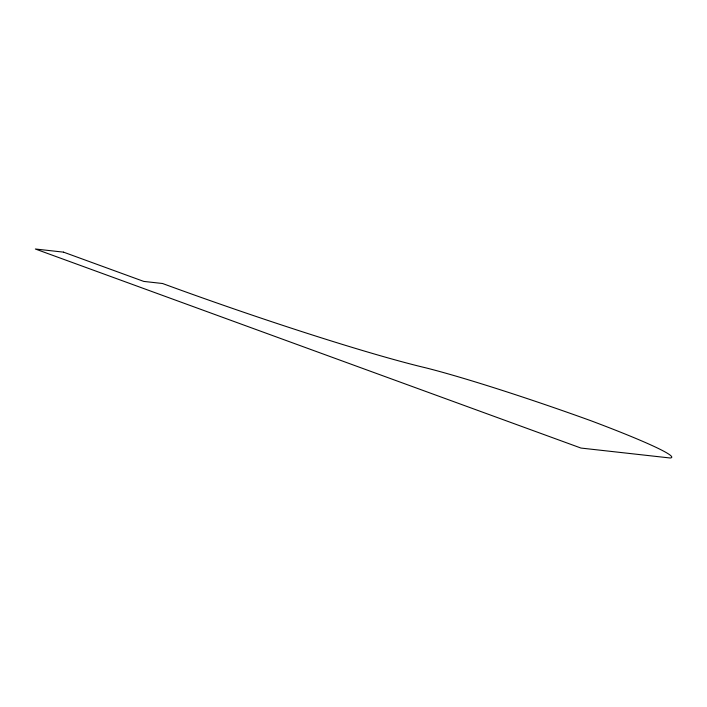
<?xml version="1.0" encoding="UTF-8"?>
<svg xmlns="http://www.w3.org/2000/svg" width="707" height="707" viewBox="0 0 707 707"><rect width="100%" height="100%" fill="white"/><g stroke="black" fill="none" stroke-linecap="round" stroke-linejoin="round"><path stroke-width="1.06" d="M63.524 252.143L35.35 249.005L580.968 448.061L670.192 457.995A144.042 8.793 19.1 0 0 590.734 420.674A166.154 10.145 19.1 0 0 425.914 367.87A240.813 14.697 19.1 0 1 162.548 283.507L143.768 281.413L63.524 252.143"/></g></svg>
